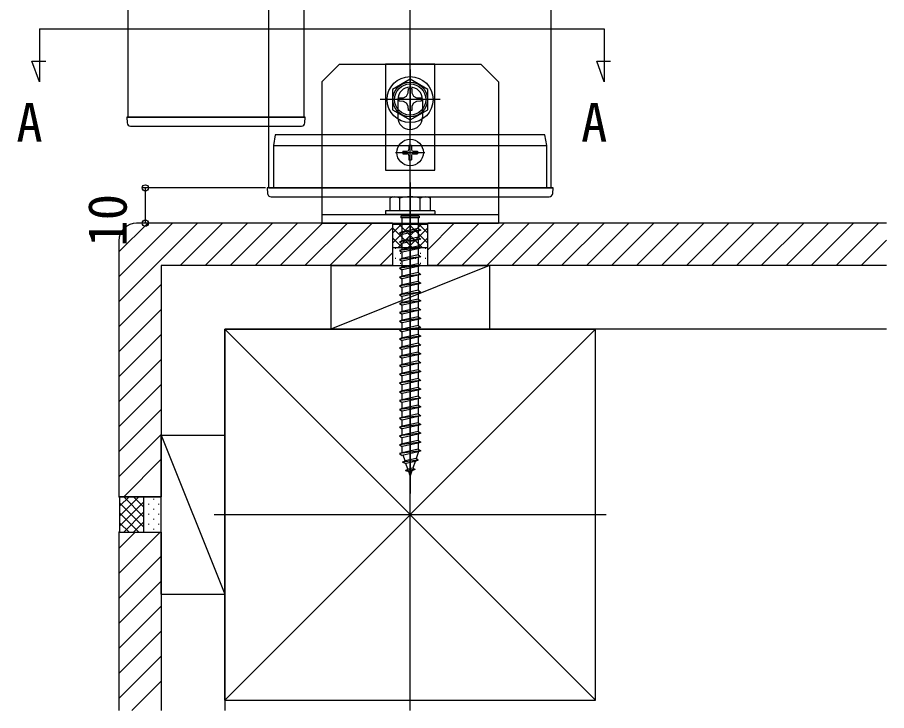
# Model space of a CAD drawing. Units: millimetres, scale not verified. Extents: x -875 to 875, y -1299 to 1291.
# Drawn here: x -39.3 to 207, y -9.3 to 186.9 of the extents above; entities that cross this region are included whole.
import ezdxf
from ezdxf.enums import TextEntityAlignment as Align

# ---------------------------------------------------------------- set-up
doc = ezdxf.new("R2010")
doc.units = ezdxf.units.MM
doc.header["$LTSCALE"] = 8
for name, color, linetype in [('0-1_USER1', 3, 'Continuous'), ('0-3_YKK_12', 2, 'Continuous'), ('0-4_YKK_13', 4, 'Continuous'), ('0-5_YKK_D', 6, 'Continuous'), ('0-7_YSS_K', 3, 'Continuous'), ('0-8_YSS_KE', 3, 'Continuous')]:
    doc.layers.add(name, color=color, linetype=linetype)
doc.styles.add('ＭＳ ゴシック', font='')
doc.styles.get('ＭＳ ゴシック').set_extended_font_data('MS Gothic')

msp = doc.modelspace()

# ---------------------------------------------------------------- linework, layer by layer
at = {"layer": '0-3_YKK_12'}
for p, q in [((32, 138.658), (32, 508.658)), ((112, 138.658), (112, 508.658)), ((-33, 183.658), (-33, 168.658)), ((-33, 183.658), (127, 183.658)), ((127, 183.658), (127, 168.658)), ((32, 138.658), (112.2, 138.658))]:
    msp.add_line(p, q, dxfattribs=at)
msp.add_lwpolyline([(42, 575.658), (31.011, 575.658), (-8, 575.658), (-8, 158.658), (32, 158.658), (42, 158.658)], close=True, dxfattribs=at)
for points in [[(-33, 168.658), (-35.129, 174.508), (-31.229, 174.508)], [(127, 168.658), (124.871, 174.508), (128.771, 174.508)]]:
    msp.add_lwpolyline(points, dxfattribs=at)
at = {"layer": '0-4_YKK_13'}
for p, q in [((52, 173.658), (47, 168.658)), ((52, 173.658), (92, 173.658)), ((97, 168.658), (92, 173.658)), ((72, 172.158), (72, 155.158)), ((71.477, 165.512), (71.499, 166.758)), ((80.5, 163.658), (63.5, 163.658)), ((68.5, 163.658), (68.5, 158.658)), ((75.5, 163.658), (75.5, 158.658)), ((42.3, 158.658), (41.701, 158.658)), ((42.205, 157.097), (42.3, 158.658)), ((33.8, 153.658), (33.3, 150.659)), ((109.572, 153.658), (34.501, 153.658)), ((72, 144.508), (72, 152.808)), ((34.01, 150.658), (110.063, 150.658)), ((71.65, 150.708), (72.35, 150.708)), ((71.65, 150.708), (71.65, 149.508)), ((72.35, 150.708), (72.35, 149.508)), ((67.85, 148.658), (76.15, 148.658)), ((69.95, 149.008), (69.95, 148.308)), ((69.95, 149.008), (71.15, 149.008)), ((69.95, 148.308), (71.15, 148.308)), ((71.65, 147.808), (71.65, 146.608)), ((72.35, 147.808), (72.35, 146.608)), ((72.85, 149.008), (74.05, 149.008)), ((72.85, 148.308), (74.05, 148.308)), ((74.05, 149.008), (74.05, 148.308)), ((71.65, 146.608), (72.35, 146.608)), ((31.5, 138.658), (31.595, 137.097)), ((110.231, 138.658), (34.031, 138.658)), ((72, 140.158), (72, 52.119)), ((112.405, 137.097), (112.5, 138.658)), ((34.113, 136.158), (110.045, 136.158)), ((67, 136.158), (66.25, 135.725)), ((66.25, 135.728), (66.25, 132.158)), ((67, 136.158), (77, 136.158)), ((69.113, 132.158), (69.113, 135.712)), ((74.887, 132.158), (74.887, 135.712)), ((77, 136.158), (77.75, 135.725)), ((77.75, 132.158), (77.75, 135.728)), ((47, 131.158), (97, 131.158)), ((79, 132.158), (65, 132.158)), ((65, 132.158), (65, 131.158)), ((79, 131.158), (65, 131.158)), ((77.75, 132.158), (66.25, 132.158)), ((69.4, 130.658), (69.4, 130.158)), ((74.6, 130.658), (69.4, 130.658)), ((69.75, 131.158), (69.75, 130.658)), ((74.25, 131.158), (74.25, 130.658)), ((74.6, 130.658), (74.6, 130.158)), ((79, 132.158), (79, 131.158)), ((47, 128.658), (97, 128.658)), ((74.6, 130.158), (69.4, 130.158)), ((69.75, 126.158), (69.75, 130.158)), ((74.25, 130.158), (74.25, 127.158)), ((75, 126.658), (69, 125.908)), ((74.25, 126.408), (69.75, 125.408)), ((74.25, 126.408), (74.25, 124.658)), ((75, 124.158), (69, 123.408)), ((69.75, 123.658), (69, 123.408)), ((69, 123.408), (69.75, 122.908)), ((69.75, 123.658), (69.75, 125.408)), ((74.25, 124.658), (69.75, 123.658)), ((74.25, 123.908), (69.75, 122.908)), ((74.25, 124.658), (75, 124.158)), ((75, 124.158), (74.25, 123.908)), ((74.25, 123.908), (74.25, 122.158)), ((75, 121.658), (69, 120.908)), ((69.75, 121.158), (69.75, 122.908)), ((74.25, 121.408), (69.75, 120.408)), ((74.25, 121.408), (74.25, 119.658)), ((75, 119.158), (69, 118.408)), ((69.75, 118.658), (69.75, 120.408)), ((74.25, 118.908), (69.75, 117.908)), ((74.25, 118.908), (74.25, 117.158)), ((75, 116.658), (69, 115.908)), ((69.75, 116.158), (69.75, 117.908)), ((74.25, 116.408), (69.75, 115.408)), ((74.25, 116.408), (74.25, 114.658)), ((75, 114.158), (69, 113.408)), ((69.75, 113.658), (69.75, 115.408)), ((74.25, 113.908), (69.75, 112.908)), ((74.25, 113.908), (74.25, 112.158)), ((75, 111.658), (69, 110.908)), ((69.75, 111.158), (69.75, 112.908)), ((74.25, 111.408), (69.75, 110.408)), ((74.25, 111.408), (74.25, 109.658)), ((75, 109.158), (69, 108.408)), ((69.75, 108.658), (69.75, 110.408)), ((74.25, 108.908), (69.75, 107.908)), ((74.25, 108.908), (74.25, 107.158)), ((75, 106.658), (69, 105.908)), ((69.75, 106.158), (69.75, 107.908)), ((74.25, 106.408), (69.75, 105.408)), ((74.25, 106.408), (74.25, 104.658)), ((75, 104.158), (69, 103.408)), ((69.75, 103.658), (69.75, 105.408)), ((74.25, 103.908), (69.75, 102.908)), ((74.25, 103.908), (74.25, 99.658)), ((75, 101.658), (69, 100.908)), ((69.75, 101.158), (69.75, 102.908)), ((74.25, 101.408), (69.75, 100.408)), ((75, 99.158), (69, 98.408)), ((69.75, 98.658), (69.75, 100.408)), ((74.25, 98.908), (69.75, 97.908)), ((74.25, 98.908), (74.25, 97.158)), ((75, 96.658), (69, 95.908)), ((69.75, 96.158), (69.75, 97.908)), ((74.25, 96.408), (69.75, 95.408)), ((74.25, 96.408), (74.25, 94.658)), ((75, 94.158), (69, 93.408)), ((69.75, 93.658), (69.75, 95.408)), ((74.25, 93.908), (69.75, 92.908)), ((74.25, 93.908), (74.25, 92.158)), ((75, 91.658), (69, 90.908)), ((69.75, 91.158), (69.75, 92.908)), ((74.25, 91.408), (69.75, 90.408)), ((74.25, 91.408), (74.25, 89.658)), ((75, 89.158), (69, 88.408)), ((69.75, 88.658), (69.75, 90.408)), ((74.25, 88.908), (69.75, 87.908)), ((74.25, 88.908), (74.25, 87.158)), ((75, 86.658), (69, 85.908)), ((69.75, 86.158), (69.75, 87.908)), ((74.25, 86.408), (69.75, 85.408)), ((74.25, 86.408), (74.25, 84.658)), ((75, 84.158), (69, 83.408)), ((69.75, 83.658), (69.75, 85.408)), ((74.25, 83.908), (69.75, 82.908)), ((74.25, 83.908), (74.25, 82.158)), ((75, 81.658), (69, 80.908)), ((69.75, 81.158), (69.75, 82.908)), ((74.25, 81.408), (69.75, 80.408)), ((74.25, 81.408), (74.25, 79.658)), ((75, 79.158), (69, 78.408)), ((69.75, 78.658), (69.75, 80.408)), ((74.25, 78.908), (69.75, 77.908)), ((74.25, 78.908), (74.25, 77.158)), ((75, 76.658), (69, 75.908)), ((69.75, 76.158), (69.75, 77.908)), ((74.25, 76.408), (69.75, 75.408)), ((74.25, 76.408), (74.25, 74.658)), ((75, 74.158), (69, 73.408)), ((69.75, 73.658), (69.75, 75.408)), ((74.25, 73.908), (69.75, 72.908)), ((74.25, 73.908), (74.25, 72.158)), ((75, 71.658), (69, 70.908)), ((69.75, 71.158), (69.75, 72.908)), ((75, 69.158), (69, 68.408)), ((74.25, 71.408), (69.75, 70.408)), ((69.75, 68.658), (69.75, 70.408)), ((74.25, 71.408), (74.25, 69.658)), ((75, 66.658), (69, 65.908)), ((74.25, 68.908), (69.75, 67.908)), ((69.75, 66.158), (69.75, 67.908)), ((74.25, 68.908), (74.25, 67.158)), ((75, 64.158), (69, 63.408)), ((74.25, 66.408), (69.75, 65.408)), ((69.75, 63.693), (69.75, 65.408)), ((74.25, 66.408), (74.25, 64.658)), ((74.25, 63.908), (69.75, 62.908)), ((69.761, 63.661), (69.75, 63.693)), ((74.313, 61.573), (69.878, 61.018)), ((70.561, 61.339), (70.001, 62.964)), ((73.678, 62.031), (70.561, 61.339)), ((74.313, 61.573), (73.398, 61.219)), ((74.25, 63.693), (73.678, 62.031)), ((74.313, 61.573), (73.678, 62.031)), ((74.25, 63.908), (74.25, 63.693)), ((69.878, 61.018), (70.561, 61.339)), ((69.878, 61.018), (70.801, 60.642)), ((73.398, 61.219), (70.801, 60.642)), ((71.36, 59.016), (70.801, 60.642)), ((72.746, 59.324), (71.36, 59.016)), ((73.398, 61.219), (72.746, 59.324)), ((73.414, 58.96), (72.746, 59.324)), ((70.703, 58.621), (71.36, 59.016)), ((73.414, 58.96), (70.703, 58.621)), ((70.703, 58.621), (71.6, 58.32)), ((72.466, 58.512), (71.6, 58.32)), ((72, 57.158), (71.6, 58.32)), ((72.466, 58.512), (72, 57.158)), ((73.414, 58.96), (72.466, 58.512))]:
    msp.add_line(p, q, dxfattribs=at)
for points in [[(79, 143.658), (79, 173.658), (65, 173.658), (65, 143.658)], [(77, 166.545), (72, 169.432), (67, 166.545), (67, 160.772), (72, 157.885), (77, 160.772)]]:
    msp.add_lwpolyline(points, close=True, dxfattribs=at)
for points in [[(47, 168.658), (47, 138.658), (47, 128.658)], [(97, 168.658), (97, 138.658), (97, 128.658)], [(70.146, 164.182), (71.015, 164.643), (71.477, 165.512)], [(71.499, 166.758), (72.501, 166.758), (72.523, 165.512)], [(72.523, 165.512), (72.985, 164.643), (73.854, 164.182)], [(70.146, 163.135), (68.9, 163.157), (68.9, 164.16), (70.146, 164.182)], [(71.477, 161.805), (71.015, 162.673), (70.146, 163.135)], [(73.854, 163.135), (72.985, 162.673), (72.523, 161.805)], [(73.854, 164.182), (75.1, 164.16), (75.1, 163.157), (73.854, 163.135)], [(72.523, 161.805), (72.501, 160.558), (71.499, 160.558), (71.477, 161.805)], [(-7.701, 158.658), (-8.3, 158.658), (-8.205, 157.097)], [(41.701, 158.658), (32, 158.658), (-7.701, 158.658)], [(-7.206, 156.158), (32, 156.158), (41.206, 156.158)], [(34.501, 153.658), (34.285, 153.658), (34.089, 153.658), (33.934, 153.658), (33.835, 153.658), (33.8, 153.658)], [(110.2, 153.658), (110.118, 153.658), (109.891, 153.658), (109.572, 153.658)], [(110.7, 138.658), (110.7, 150.658), (110.7, 150.659), (110.2, 153.658)], [(33.3, 150.659), (33.337, 150.674), (33.437, 150.681), (33.592, 150.681), (33.785, 150.674), (34.001, 150.659)], [(33.3, 150.659), (33.3, 150.658), (33.3, 138.658)], [(34.01, 150.658), (34.01, 150.658), (34.009, 150.658), (34.008, 150.658), (34.008, 150.658), (34.007, 150.658), (34.007, 150.658), (34.006, 150.658), (34.005, 150.658), (34.005, 150.658), (34.004, 150.659), (34.004, 150.659), (34.003, 150.659), (34.002, 150.659), (34.002, 150.659), (34.001, 150.659), (34.001, 150.659)], [(110.072, 150.659), (110.072, 150.659), (110.071, 150.659), (110.07, 150.659), (110.07, 150.659), (110.069, 150.659), (110.069, 150.658), (110.068, 150.658), (110.068, 150.658), (110.067, 150.658), (110.067, 150.658), (110.066, 150.658), (110.066, 150.658), (110.065, 150.658), (110.065, 150.658), (110.064, 150.658), (110.063, 150.658)], [(110.072, 150.659), (110.388, 150.676), (110.615, 150.676), (110.7, 150.659)], [(34.031, 138.658), (33.727, 138.658), (33.429, 138.658), (33.136, 138.658), (32.858, 138.658), (32.597, 138.658), (32.355, 138.658), (32.139, 138.658), (31.95, 138.658), (31.791, 138.658), (31.666, 138.658), (31.574, 138.658), (31.519, 138.658), (31.5, 138.658)], [(112.5, 138.658), (112.488, 138.658), (112.452, 138.658), (112.392, 138.658), (112.308, 138.658), (112.203, 138.658), (112.077, 138.658), (111.929, 138.658), (111.763, 138.658), (111.581, 138.658), (111.383, 138.658), (111.17, 138.658), (110.948, 138.658), (110.717, 138.658), (110.477, 138.658), (110.231, 138.658)], [(32.594, 136.158), (32.609, 136.158), (32.656, 136.158), (32.732, 136.158), (32.836, 136.158), (32.966, 136.158), (33.119, 136.158), (33.294, 136.158), (33.483, 136.158), (33.686, 136.158), (33.897, 136.158), (34.113, 136.158)], [(110.045, 136.158), (110.356, 136.158), (110.646, 136.158), (110.903, 136.158), (111.116, 136.158), (111.275, 136.158), (111.373, 136.158), (111.406, 136.158)], [(74.25, 127.158), (69.75, 126.158), (69, 125.908), (69.75, 125.408)], [(74.25, 127.158), (75, 126.658), (74.25, 126.408)], [(74.25, 122.158), (69.75, 121.158), (69, 120.908), (69.75, 120.408)], [(74.25, 122.158), (75, 121.658), (74.25, 121.408)], [(74.25, 119.658), (69.75, 118.658), (69, 118.408), (69.75, 117.908)], [(74.25, 119.658), (75, 119.158), (74.25, 118.908)], [(74.25, 117.158), (69.75, 116.158), (69, 115.908), (69.75, 115.408)], [(74.25, 117.158), (75, 116.658), (74.25, 116.408)], [(74.25, 114.658), (69.75, 113.658), (69, 113.408), (69.75, 112.908)], [(74.25, 114.658), (75, 114.158), (74.25, 113.908)], [(74.25, 112.158), (69.75, 111.158), (69, 110.908), (69.75, 110.408)], [(74.25, 112.158), (75, 111.658), (74.25, 111.408)], [(74.25, 109.658), (69.75, 108.658), (69, 108.408), (69.75, 107.908)], [(74.25, 109.658), (75, 109.158), (74.25, 108.908)], [(74.25, 107.158), (69.75, 106.158), (69, 105.908), (69.75, 105.408)], [(74.25, 107.158), (75, 106.658), (74.25, 106.408)], [(74.25, 104.658), (69.75, 103.658), (69, 103.408), (69.75, 102.908)], [(74.25, 104.658), (75, 104.158), (74.25, 103.908)], [(74.25, 102.158), (69.75, 101.158), (69, 100.908), (69.75, 100.408)], [(74.25, 102.158), (75, 101.658), (74.25, 101.408)], [(74.25, 99.658), (69.75, 98.658), (69, 98.408), (69.75, 97.908)], [(74.25, 99.658), (75, 99.158), (74.25, 98.908)], [(74.25, 97.158), (69.75, 96.158), (69, 95.908), (69.75, 95.408)], [(74.25, 97.158), (75, 96.658), (74.25, 96.408)], [(74.25, 94.658), (69.75, 93.658), (69, 93.408), (69.75, 92.908)], [(74.25, 94.658), (75, 94.158), (74.25, 93.908)], [(74.25, 92.158), (69.75, 91.158), (69, 90.908), (69.75, 90.408)], [(74.25, 92.158), (75, 91.658), (74.25, 91.408)], [(74.25, 89.658), (69.75, 88.658), (69, 88.408), (69.75, 87.908)], [(74.25, 89.658), (75, 89.158), (74.25, 88.908)], [(74.25, 87.158), (69.75, 86.158), (69, 85.908), (69.75, 85.408)], [(74.25, 87.158), (75, 86.658), (74.25, 86.408)], [(74.25, 84.658), (69.75, 83.658), (69, 83.408), (69.75, 82.908)], [(74.25, 84.658), (75, 84.158), (74.25, 83.908)], [(74.25, 82.158), (69.75, 81.158), (69, 80.908), (69.75, 80.408)], [(74.25, 82.158), (75, 81.658), (74.25, 81.408)], [(74.25, 79.658), (69.75, 78.658), (69, 78.408), (69.75, 77.908)], [(74.25, 79.658), (75, 79.158), (74.25, 78.908)], [(74.25, 77.158), (69.75, 76.158), (69, 75.908), (69.75, 75.408)], [(74.25, 77.158), (75, 76.658), (74.25, 76.408)], [(74.25, 74.658), (69.75, 73.658), (69, 73.408), (69.75, 72.908)], [(74.25, 74.658), (75, 74.158), (74.25, 73.908)], [(74.25, 72.158), (69.75, 71.158), (69, 70.908), (69.75, 70.408)], [(74.25, 72.158), (75, 71.658), (74.25, 71.408)], [(74.25, 69.658), (69.75, 68.658), (69, 68.408), (69.75, 67.908)], [(74.25, 69.658), (75, 69.158), (74.25, 68.908)], [(74.25, 67.158), (69.75, 66.158), (69, 65.908), (69.75, 65.408)], [(74.25, 67.158), (75, 66.658), (74.25, 66.408)], [(74.25, 64.658), (69.75, 63.658), (69, 63.408), (69.75, 62.908)], [(74.25, 64.658), (75, 64.158), (74.25, 63.908)]]:
    msp.add_lwpolyline(points, dxfattribs=at)
for centre, radius in [((72, 163.658), 6.5), ((72, 163.658), 4.907), ((72, 163.658), 4.432), ((72, 148.658), 3.75)]:
    msp.add_circle(centre, radius, dxfattribs=at)
for centre, radius, start, end in [((72, 163.658), 3.5, 0, 180), ((72, 158.658), 3.5, 180, 0), ((-7.206, 157.158), 1, 183.5, 270), ((41.206, 157.158), 1, 270, 356.5), ((71.15, 149.508), 0.5, 270, 0), ((71.15, 147.808), 0.5, 0, 90), ((72.85, 149.508), 0.5, 180, 270), ((72.85, 147.808), 0.5, 90, 180), ((32.594, 137.158), 1, 183.5, 270), ((67.67, 133.603), 2.556, 55.61575, 123.74822), ((72, 126.605), 9.553, 72.41205, 107.58795), ((76.33, 133.603), 2.556, 56.25178, 124.38425), ((111.406, 137.158), 1, 270, 356.5)]:
    msp.add_arc(centre, radius, start, end, dxfattribs=at)
at = {"layer": '0-5_YKK_D'}
for p, q in [((31, 138.658), (-4, 138.658)), ((-3, 128.658), (-3, 138.658)), ((25, 128.658), (-4, 128.658))]:
    msp.add_line(p, q, dxfattribs=at)
for centre in [(-3, 138.658), (-3, 128.658)]:
    msp.add_circle(centre, 0.875, dxfattribs=at)
at = {"layer": '0-7_YSS_K'}
for p, q in [((72, -9.342), (72, 553.658)), ((-10.5, 106.369), (11.789, 128.658)), ((-10.5, 113.44), (4.718, 128.658)), ((-10.5, 120.511), (-2.353, 128.658)), ((67, 128.658), (-5.5, 128.658)), ((6.86, 116.658), (18.86, 128.658)), ((13.931, 116.658), (25.931, 128.658)), ((21.003, 116.658), (33.003, 128.658)), ((28.074, 116.658), (40.074, 128.658)), ((35.145, 116.658), (47.145, 128.658)), ((42.216, 116.658), (54.216, 128.658)), ((49.287, 116.658), (61.287, 128.658)), ((67, 128.658), (67.3, 128.358)), ((67, 128.658), (67, 116.658)), ((67, 122.972), (72.386, 128.358)), ((67, 125.801), (69.558, 128.358)), ((67.3, 128.358), (76.7, 128.358)), ((68.515, 121.658), (75.215, 128.358)), ((68.785, 128.358), (75.485, 121.658)), ((71.614, 128.358), (77, 122.972)), ((74.442, 128.358), (77, 125.801)), ((77, 128.658), (76.7, 128.358)), ((77, 121.151), (84.507, 128.658)), ((207, 128.658), (77, 128.658)), ((77, 116.658), (77, 128.658)), ((79.578, 116.658), (91.578, 128.658)), ((86.649, 116.658), (98.649, 128.658)), ((93.721, 116.658), (105.721, 128.658)), ((100.792, 116.658), (112.792, 128.658)), ((107.863, 116.658), (119.863, 128.658)), ((114.934, 116.658), (126.934, 128.658)), ((122.005, 116.658), (134.005, 128.658)), ((129.076, 116.658), (141.076, 128.658)), ((136.147, 116.658), (148.147, 128.658)), ((143.218, 116.658), (155.218, 128.658)), ((150.289, 116.658), (162.289, 128.658)), ((157.36, 116.658), (169.36, 128.658)), ((164.431, 116.658), (176.431, 128.658)), ((171.502, 116.658), (183.502, 128.658)), ((178.573, 116.658), (190.573, 128.658)), ((185.644, 116.658), (197.644, 128.658)), ((192.715, 116.658), (204.715, 128.658)), ((56.358, 116.658), (67, 127.301)), ((67, 127.315), (72.657, 121.658)), ((71.343, 121.658), (77, 127.315)), ((-10.5, 123.658), (-10.5, 51.158)), ((67, 124.487), (69.828, 121.658)), ((74.172, 121.658), (77, 124.487)), ((199.787, 116.658), (207, 123.872)), ((77, 121.658), (67, 121.658)), ((67.757, 121.558), (67.957, 121.558)), ((70.586, 121.558), (70.786, 121.558)), ((73.414, 121.558), (73.614, 121.558)), ((76.243, 121.558), (76.443, 121.558)), ((63.429, 116.658), (67, 120.229)), ((67.757, 118.729), (67.957, 118.729)), ((69.172, 120.144), (69.372, 120.144)), ((70.586, 118.729), (70.786, 118.729)), ((72, 120.144), (72.2, 120.144)), ((73.414, 118.729), (73.614, 118.729)), ((74.828, 120.144), (75.028, 120.144)), ((76.243, 118.729), (76.443, 118.729)), ((1.5, 116.658), (1.5, 51.158)), ((67, 116.658), (1.5, 116.658)), ((49.5, 116.658), (49.5, 98.658)), ((94.5, 116.658), (49.5, 98.658)), ((69.172, 117.315), (69.372, 117.315)), ((72, 117.315), (72.2, 117.315)), ((74.828, 117.315), (75.028, 117.315)), ((207, 116.658), (77, 116.658)), ((-10.5, 99.298), (1.5, 111.298)), ((-10.5, 92.227), (1.5, 104.227)), ((19.5, 98.658), (124.5, 98.658)), ((19.5, -6.342), (19.5, 98.658)), ((19.5, 98.658), (124.5, -6.342)), ((124.5, 98.658), (19.5, -6.342)), ((49.5, 98.658), (94.5, 98.658)), ((-10.5, 85.156), (1.5, 97.156)), ((-10.5, 78.085), (1.5, 90.085)), ((-10.5, 71.014), (1.5, 83.014)), ((-10.5, 63.943), (1.5, 75.943)), ((-10.5, 56.872), (1.5, 68.872)), ((1.5, 68.658), (19.5, 23.658)), ((19.5, 23.658), (19.5, 68.658)), ((-9.142, 51.158), (1.5, 61.801)), ((-10.5, 51.158), (1.5, 51.158)), ((-10.5, 51.158), (-10.2, 50.858)), ((-10.2, 45.772), (-4.814, 51.158)), ((-10.2, 48.601), (-7.642, 51.158)), ((-10.2, 41.458), (-10.2, 50.858)), ((-10.2, 42.944), (-3.5, 49.644)), ((-3.5, 42.673), (-10.2, 49.373)), ((-3.5, 45.502), (-9.157, 51.158)), ((-3.5, 48.33), (-6.328, 51.158)), ((-3.5, 51.158), (-3.5, 41.158)), ((-3.399, 50.401), (-3.399, 50.601)), ((-0.571, 50.401), (-0.571, 50.601)), ((-9.157, 41.158), (-3.5, 46.815)), ((-3.399, 47.573), (-3.399, 47.773)), ((-1.985, 48.987), (-1.985, 49.187)), ((-0.571, 47.573), (-0.571, 47.773)), ((0.843, 48.987), (0.843, 49.187)), ((-4.814, 41.158), (-10.2, 46.545)), ((-3.399, 44.744), (-3.399, 44.944)), ((-1.985, 46.158), (-1.985, 46.358)), ((-0.571, 44.744), (-0.571, 44.944)), ((0.843, 46.158), (0.843, 46.358)), ((16.5, 46.158), (127.5, 46.158)), ((-7.642, 41.158), (-10.2, 43.716)), ((-6.328, 41.158), (-3.5, 43.987)), ((-3.399, 41.916), (-3.399, 42.116)), ((-1.985, 43.33), (-1.985, 43.53)), ((-0.571, 41.916), (-0.571, 42.116)), ((0.843, 43.33), (0.843, 43.53)), ((-10.5, 41.158), (-10.2, 41.458)), ((-10.5, 41.158), (1.5, 41.158)), ((-10.5, 41.158), (-10.5, -9.342)), ((-10.5, 29.465), (1.194, 41.158)), ((-10.5, 36.536), (-5.877, 41.158)), ((1.5, 41.158), (1.5, -9.342)), ((-10.5, 22.394), (1.5, 34.394)), ((-10.5, 15.323), (1.5, 27.323)), ((1.5, 23.658), (19.5, 23.658)), ((-10.5, 8.252), (1.5, 20.252)), ((-10.5, 1.18), (1.5, 13.18)), ((-10.5, -5.891), (1.5, 6.109)), ((-6.88, -9.342), (1.5, -0.962))]:
    msp.add_line(p, q, dxfattribs=at)
for points in [[(67, 128.658), (67, 116.658), (77, 116.658), (77, 128.658)], [(49.5, 116.658), (94.5, 116.658), (94.5, 98.658)], [(19.5, -6.342), (124.5, -6.342), (124.5, 98.658)], [(1.5, 23.658), (1.5, 68.658), (19.5, 68.658)], [(-10.5, 41.158), (1.5, 41.158), (1.5, 51.158), (-10.5, 51.158)]]:
    msp.add_lwpolyline(points, dxfattribs=at)
msp.add_arc((-5.5, 123.658), 5, 90, 180, dxfattribs=at)
at = {"layer": '0-8_YSS_KE'}
msp.add_lwpolyline([(207, 98.658), (19.5, 98.658), (19.5, -9.342)], dxfattribs=at)

# ---------------------------------------------------------------- texts
at = {"layer": '0-1_USER1', "style": 'ＭＳ ゴシック'}
for p in [(-39.584, 148.39), (120.416, 148.39)]:
    msp.add_text('A', height=11, dxfattribs=at).set_placement(p, align=Align.BOTTOM_LEFT)
at = {"layer": '0-5_YKK_D', "style": 'ＭＳ ゴシック'}
msp.add_text('10', height=11, rotation=90, dxfattribs=at).set_placement((-5, 121.982), align=Align.BOTTOM_LEFT)

doc.saveas('drawing.dxf')
